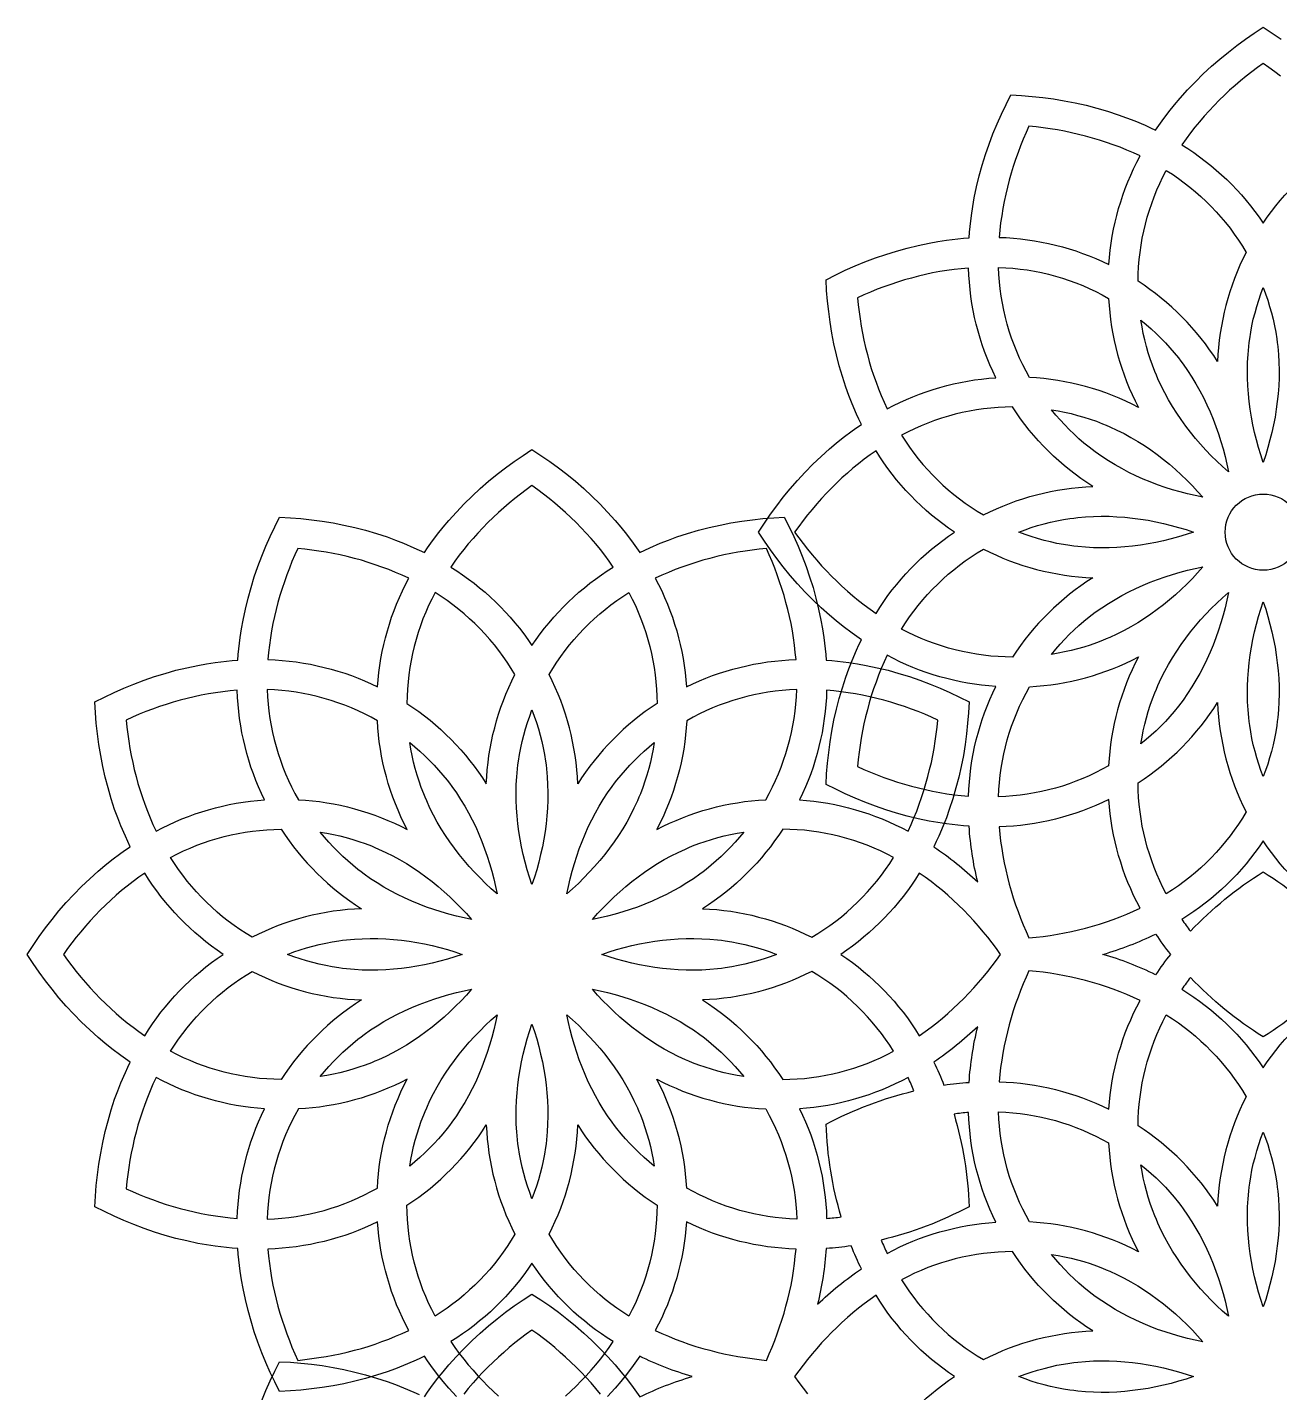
# Model space of a CAD drawing. Extents: x -512 to 1682, y -20 to 2375.
# Drawn here: x -512 to 600, y 1163 to 2375 of the extents above; entities that cross this region are included whole.
import ezdxf

# ---------------------------------------------------------------- set-up
doc = ezdxf.new("R2010")
doc.units = 0
doc.layers.add('LAYER_01', color=7, linetype='CONTINUOUS')

msp = doc.modelspace()

# ---------------------------------------------------------------- linework, layer by layer
at = {"layer": 'LAYER_01'}
for points in [[(-130.8, 1159.8), (-137.4, 1167.2), (-142.5, 1173.2), (-147.4, 1179.3), (-153.4, 1187.3), (-156.4, 1191.5), (-159.2, 1195.6), (-163.8, 1193.4), (-168.4, 1191.3), (-177.6, 1187.4), (-184.9, 1184.6), (-192.3, 1181.9), (-201.7, 1178.8), (-211.3, 1176), (-220.9, 1173.5), (-230.5, 1171.3), (-240.2, 1169.5), (-249.9, 1167.9), (-259.3, 1166.6), (-268.7, 1165.6), (-278.1, 1164.8), (-287.6, 1164.3), (-291.9, 1172.8), (-296, 1181.3), (-299.8, 1190), (-303.4, 1198.8), (-306.9, 1208), (-310.1, 1217.3), (-313, 1226.7), (-315.6, 1236.3), (-318, 1245.9), (-320, 1255.7), (-321.4, 1263.4), (-322.6, 1271.2), (-323.8, 1281.1), (-324.3, 1286.1), (-324.7, 1291.2), (-329.7, 1291.5), (-334.8, 1292), (-344.7, 1293.2), (-352.5, 1294.4), (-360.2, 1295.8), (-369.9, 1297.9), (-379.6, 1300.2), (-389.1, 1302.9), (-398.6, 1305.8), (-407.9, 1309), (-417.1, 1312.4), (-425.9, 1316), (-434.5, 1319.9), (-443.1, 1324), (-451.5, 1328.3), (-451, 1337.7), (-450.3, 1347.2), (-449.3, 1356.6), (-448, 1366), (-446.4, 1375.7), (-444.5, 1385.3), (-442.3, 1395), (-439.9, 1404.6), (-437.1, 1414.1), (-434, 1423.6), (-431.3, 1431), (-428.4, 1438.3), (-424.5, 1447.5), (-422.4, 1452.1), (-420.2, 1456.6), (-424.4, 1459.5), (-428.5, 1462.4), (-436.5, 1468.4), (-442.7, 1473.4), (-448.7, 1478.4), (-456.1, 1485.1), (-463.3, 1491.9), (-470.2, 1499), (-476.9, 1506.3), (-483.4, 1513.7), (-489.6, 1521.3), (-495.4, 1528.8), (-501, 1536.4), (-506.4, 1544.2), (-511.5, 1552.2), (-506.4, 1560.1), (-501, 1568), (-495.4, 1575.6), (-489.6, 1583.1), (-483.4, 1590.7), (-476.9, 1598.1), (-470.2, 1605.4), (-463.3, 1612.4), (-456.1, 1619.3), (-448.7, 1626), (-442.7, 1631), (-436.5, 1635.9), (-428.5, 1642), (-424.4, 1644.9), (-420.2, 1647.7), (-422.4, 1652.3), (-424.5, 1656.9), (-428.4, 1666.1), (-431.3, 1673.4), (-434, 1680.8), (-437.1, 1690.3), (-439.9, 1699.8), (-442.3, 1709.4), (-444.5, 1719), (-446.4, 1728.7), (-448, 1738.4), (-449.3, 1747.8), (-450.3, 1757.2), (-451, 1766.6), (-451.5, 1776.1), (-443.1, 1780.4), (-434.5, 1784.5), (-425.9, 1788.3), (-417.1, 1791.9), (-407.9, 1795.4), (-398.6, 1798.6), (-389.1, 1801.5), (-379.6, 1804.2), (-369.9, 1806.5), (-360.2, 1808.6), (-352.5, 1810), (-344.7, 1811.1), (-334.8, 1812.4), (-329.7, 1812.8), (-324.7, 1813.2), (-324.3, 1818.2), (-323.8, 1823.3), (-322.6, 1833.2), (-321.4, 1841), (-320, 1848.7), (-318, 1858.5), (-315.6, 1868.1), (-313, 1877.7), (-310.1, 1887.1), (-306.9, 1896.4), (-303.4, 1905.6), (-299.8, 1914.4), (-296, 1923), (-291.9, 1931.6), (-287.6, 1940), (-278.1, 1939.6), (-268.7, 1938.8), (-259.3, 1937.8), (-249.9, 1936.5), (-240.2, 1934.9), (-230.5, 1933), (-220.9, 1930.9), (-211.3, 1928.4), (-201.7, 1925.6), (-192.3, 1922.5), (-184.9, 1919.8), (-177.6, 1917), (-168.4, 1913), (-163.8, 1910.9), (-159.2, 1908.8), (-156.4, 1912.9), (-153.4, 1917), (-147.4, 1925), (-142.5, 1931.2), (-137.4, 1937.2), (-130.8, 1944.6), (-123.9, 1951.8), (-116.9, 1958.7), (-109.6, 1965.4), (-102.2, 1971.9), (-94.6, 1978.1), (-87.1, 1983.9), (-79.4, 1989.5), (-71.6, 1994.9), (-63.7, 2000), (-55.7, 1994.9), (-47.9, 1989.5), (-40.2, 1983.9), (-32.8, 1978.1), (-25.2, 1971.9), (-17.8, 1965.4), (-10.5, 1958.7), (-3.4, 1951.8), (3.4, 1944.6), (10.1, 1937.2), (15.2, 1931.2), (20.1, 1925), (26.1, 1917), (29, 1912.9), (31.9, 1908.8), (36.4, 1910.9), (41, 1913), (50.2, 1917), (57.5, 1919.8), (64.9, 1922.5), (74.4, 1925.6), (84, 1928.4), (93.5, 1930.9), (103.2, 1933), (112.8, 1934.9), (122.5, 1936.5), (131.9, 1937.8), (141.3, 1938.8), (150.8, 1939.6), (160.2, 1940), (164.6, 1931.6), (168.6, 1923), (172.5, 1914.4), (176.1, 1905.6), (179.5, 1896.4), (182.7, 1887.1), (185.7, 1877.7), (188.3, 1868.1), (190.7, 1858.5), (192.7, 1848.7), (194.1, 1841), (195.3, 1833.2), (196.5, 1823.3), (197, 1818.2), (197.4, 1813.2), (202.4, 1812.8), (207.4, 1812.4), (217.4, 1811.1), (225.1, 1810), (232.9, 1808.6), (242.6, 1806.5), (252.3, 1804.2), (261.8, 1801.5), (271.3, 1798.6), (280.5, 1795.4), (289.7, 1791.9), (298.5, 1788.3), (307.2, 1784.5), (315.7, 1780.4), (324.2, 1776.1), (323.7, 1766.6), (322.9, 1757.2), (321.9, 1747.8), (320.7, 1738.4), (319.1, 1728.7), (317.2, 1719), (315, 1709.4), (312.5, 1699.8), (309.7, 1690.3), (306.6, 1680.8), (304, 1673.4), (301.1, 1666.1), (297.2, 1656.9), (295.1, 1652.3), (292.9, 1647.7, -0.042269), (331.8, 1616.4, -0.042269), (324.2, 1665.8), (319.1, 1666.2), (314.1, 1666.7), (304.2, 1667.9), (296.4, 1669.1), (288.7, 1670.4), (278.9, 1672.5), (269.3, 1674.8), (259.7, 1677.5), (250.3, 1680.4), (241, 1683.6), (231.8, 1687.1), (223, 1690.7), (214.3, 1694.5), (205.8, 1698.6), (197.3, 1702.9), (197.8, 1712.4), (198.6, 1721.8), (199.6, 1731.2), (200.9, 1740.6), (202.5, 1750.3), (204.3, 1760), (206.5, 1769.6), (209, 1779.2), (211.8, 1788.7), (214.9, 1798.2), (217.6, 1805.6), (220.4, 1812.9), (224.3, 1822.1), (226.4, 1826.7), (228.6, 1831.3), (224.5, 1834.1), (220.4, 1837), (212.3, 1843.1), (206.2, 1848), (200.2, 1853.1), (192.8, 1859.7), (185.6, 1866.6), (178.7, 1873.6), (171.9, 1880.9), (165.5, 1888.3), (159.3, 1895.9), (153.5, 1903.4), (147.9, 1911), (142.5, 1918.9), (137.3, 1926.8), (142.5, 1934.8), (147.9, 1942.6), (153.5, 1950.2), (159.3, 1957.7), (165.5, 1965.3), (171.9, 1972.7), (178.7, 1980), (185.6, 1987.1), (192.8, 1993.9), (200.2, 2000.6), (206.2, 2005.7), (212.3, 2010.6), (220.4, 2016.6), (224.5, 2019.5), (228.6, 2022.4), (226.4, 2026.9), (224.3, 2031.5), (220.4, 2040.7), (217.6, 2048), (214.9, 2055.4), (211.8, 2064.9), (209, 2074.4), (206.5, 2084), (204.3, 2093.7), (202.5, 2103.3), (200.9, 2113), (199.6, 2122.4), (198.6, 2131.8), (197.8, 2141.3), (197.3, 2150.7), (205.8, 2155.1), (214.3, 2159.1), (223, 2163), (231.8, 2166.6), (241, 2170), (250.3, 2173.2), (259.7, 2176.1), (269.3, 2178.8), (278.9, 2181.1), (288.7, 2183.2), (296.4, 2184.6), (304.2, 2185.8), (314.1, 2187), (319.1, 2187.5), (324.2, 2187.8), (324.6, 2192.9), (325, 2197.9), (326.2, 2207.8), (327.4, 2215.6), (328.8, 2223.3), (330.9, 2233.1), (333.2, 2242.8), (335.9, 2252.3), (338.8, 2261.7), (342, 2271), (345.4, 2280.2), (349, 2289), (352.9, 2297.7), (357, 2306.2), (361.3, 2314.7), (370.7, 2314.2), (380.2, 2313.4), (389.6, 2312.4), (399, 2311.1), (408.7, 2309.5), (418.3, 2307.7), (428, 2305.5), (437.6, 2303), (447.1, 2300.2), (456.6, 2297.1), (464, 2294.4), (471.3, 2291.6), (480.5, 2287.7), (485.1, 2285.6), (489.7, 2283.4), (492.5, 2287.5), (495.4, 2291.7), (501.5, 2299.7), (506.4, 2305.8), (511.4, 2311.8), (518.1, 2319.2), (525, 2326.4), (532, 2333.3), (539.3, 2340.1), (546.7, 2346.5), (554.3, 2352.7), (561.8, 2358.5), (569.4, 2364.1), (577.2, 2369.5), (585.2, 2374.7), (593.2, 2369.5), (601, 2364.1)], [(600.4, 2331.2), (595.4, 2335.2), (590.3, 2339), (585.2, 2342.7), (580.1, 2339), (575, 2335.2), (570, 2331.2), (565.1, 2327.2), (560.2, 2323), (555.4, 2318.8), (550.7, 2314.4), (546.1, 2309.9), (541.6, 2305.3), (537.1, 2300.6), (532.8, 2295.8), (528.6, 2290.9), (524.5, 2286), (520.6, 2280.9), (516.7, 2275.7), (513, 2270.4, -0.107534), (585.2, 2200.9, -0.107534), (657.3, 2270.4)], [(-33.9, 1160.3), (-29.2, 1164.6), (-24.6, 1169.1), (-20, 1173.7), (-15.6, 1178.4), (-11.3, 1183.2), (-7.1, 1188.1), (-3, 1193.1), (0.9, 1198.1), (4.8, 1203.3), (8.5, 1208.6, -0.107534), (-63.7, 1278.1, -0.107534), (-135.8, 1208.6), (-132.1, 1203.3), (-128.3, 1198.1), (-124.3, 1193.1), (-120.2, 1188.1), (-116, 1183.2), (-111.7, 1178.4), (-107.3, 1173.7), (-102.8, 1169.1), (-98.2, 1164.6), (-93.5, 1160.3)], [(-159.2, 1159.5), (-156.4, 1163.7), (-153.4, 1167.8), (-147.4, 1175.8), (-142.5, 1181.9), (-137.4, 1187.9), (-130.8, 1195.3), (-123.9, 1202.5), (-116.9, 1209.5), (-109.6, 1216.2), (-102.2, 1222.6), (-94.6, 1228.9), (-87.1, 1234.7), (-79.4, 1240.3), (-71.6, 1245.6), (-63.7, 1250.8), (-55.7, 1245.6), (-47.9, 1240.3), (-40.2, 1234.7), (-32.8, 1228.9), (-25.2, 1222.6), (-17.8, 1216.2), (-10.5, 1209.5), (-3.4, 1202.5), (3.4, 1195.3), (10.1, 1187.9), (15.2, 1181.9), (20.1, 1175.8), (26.1, 1167.8), (29, 1163.7), (31.9, 1159.5, -0.042269), (78.5, 1177.6, -0.042269), (31.9, 1195.6), (29, 1191.5), (26.1, 1187.3), (20.1, 1179.3), (15.2, 1173.2), (10.1, 1167.2), (3.4, 1159.8)], [(241.6, 1105.4, -0.107534), (311.1, 1177.6, -0.107534), (241.6, 1249.7), (236.3, 1246), (231.1, 1242.2), (226.1, 1238.2), (221.1, 1234.1), (216.2, 1229.9), (211.4, 1225.6), (206.7, 1221.2), (202.1, 1216.7), (197.6, 1212.1), (193.3, 1207.4), (189, 1202.6), (184.8, 1197.7), (180.8, 1192.8), (176.9, 1187.8), (173, 1182.7), (169.3, 1177.6), (173, 1172.4), (176.9, 1167.4), (180.8, 1162.4)]]:
    msp.add_lwpolyline(points, format="xyb", dxfattribs=at)
for points in [[(448.2, 2164.2, -0.107534), (475.9, 2260.5), (470, 2263.2), (464.1, 2265.7), (458.1, 2268.2), (452.1, 2270.4), (446, 2272.6), (439.9, 2274.6), (433.7, 2276.4), (427.5, 2278.1), (421.3, 2279.7), (415, 2281.1), (408.8, 2282.4), (402.5, 2283.6), (396.2, 2284.6), (389.9, 2285.6), (383.6, 2286.3), (377.3, 2287), (374.7, 2281.2), (372.2, 2275.4), (369.8, 2269.4), (367.6, 2263.5), (365.4, 2257.4), (363.4, 2251.3), (361.5, 2245.2), (359.8, 2239), (358.2, 2232.8), (356.7, 2226.5), (355.3, 2220.2), (354.1, 2213.9), (353.1, 2207.5), (352.2, 2201.1), (351.5, 2194.7), (350.9, 2188.3, -0.107534)], [(570, 2175, 0.108948), (544.7, 2078.1, 0.108948), (474.2, 2149.3, -0.122559), (499.2, 2247.7, -0.122559)], [(347.9, 2063.8, -0.107534), (323.7, 2161.1), (317.3, 2160.5), (310.9, 2159.8), (304.5, 2158.9), (298.1, 2157.9), (291.8, 2156.7), (285.5, 2155.3), (279.2, 2153.8), (273, 2152.2), (266.8, 2150.5), (260.7, 2148.6), (254.6, 2146.6), (248.5, 2144.4), (242.6, 2142.2), (236.7, 2139.8), (230.8, 2137.3), (225.1, 2134.7), (225.7, 2128.5), (226.5, 2122.2), (227.4, 2115.9), (228.4, 2109.6), (229.6, 2103.3), (230.9, 2097), (232.3, 2090.7), (233.9, 2084.5), (235.6, 2078.3), (237.4, 2072.1), (239.4, 2066), (241.6, 2059.9), (243.8, 2053.9), (246.3, 2047.9), (248.8, 2042), (251.5, 2036.1, -0.107534)], [(448, 2134.2, 0.108948), (474.5, 2037.5, 0.108948), (377.8, 2064, -0.122559), (350.3, 2161.7, -0.122559)], [(434, 1967.3, -0.108948), (362.7, 2037.8, 0.122559), (264.3, 2012.8, 0.122559), (337, 1942, -0.108948)], [(311.1, 1926.8, -0.107534), (241.6, 1999), (236.3, 1995.3), (231.1, 1991.4), (226.1, 1987.5), (221.1, 1983.4), (216.2, 1979.2), (211.4, 1974.9), (206.7, 1970.4), (202.1, 1965.9), (197.6, 1961.3), (193.3, 1956.6), (189, 1951.8), (184.8, 1947), (180.8, 1942), (176.9, 1937), (173, 1931.9), (169.3, 1926.8), (173, 1921.7), (176.9, 1916.6), (180.8, 1911.6), (184.8, 1906.7), (189, 1901.8), (193.3, 1897), (197.6, 1892.3), (202.1, 1887.7), (206.7, 1883.2), (211.4, 1878.8), (216.2, 1874.5), (221.1, 1870.3), (226.1, 1866.2), (231.1, 1862.2), (236.3, 1858.4), (241.6, 1854.7, -0.107534)], [(-135.8, 1895.8, -0.107534), (-63.7, 1826.2, -0.107534), (8.5, 1895.8), (4.8, 1901.1), (0.9, 1906.3), (-3, 1911.3), (-7.1, 1916.3), (-11.3, 1921.2), (-15.6, 1926), (-20, 1930.7), (-24.6, 1935.3), (-29.2, 1939.8), (-33.9, 1944.1), (-38.7, 1948.4), (-43.5, 1952.6), (-48.5, 1956.6), (-53.5, 1960.5), (-58.5, 1964.4), (-63.7, 1968.1), (-68.8, 1964.4), (-73.9, 1960.5), (-78.9, 1956.6), (-83.8, 1952.6), (-88.7, 1948.4), (-93.5, 1944.1), (-98.2, 1939.8), (-102.8, 1935.3), (-107.3, 1930.7), (-111.7, 1926), (-116, 1921.2), (-120.2, 1916.3), (-124.3, 1911.3), (-128.3, 1906.3), (-132.1, 1901.1)], [(-173, 1885.9), (-178.8, 1888.6), (-184.7, 1891.1), (-190.7, 1893.5), (-196.8, 1895.8), (-202.8, 1897.9), (-209, 1899.9), (-215.1, 1901.8), (-221.3, 1903.5), (-227.6, 1905.1), (-233.8, 1906.5), (-240.1, 1907.8), (-246.4, 1909), (-252.7, 1910), (-259, 1910.9), (-265.3, 1911.7), (-271.6, 1912.3), (-274.2, 1906.6), (-276.7, 1900.7), (-279, 1894.8), (-281.3, 1888.8), (-283.4, 1882.8), (-285.4, 1876.7), (-287.3, 1870.6), (-289.1, 1864.4), (-290.7, 1858.2), (-292.2, 1851.9), (-293.5, 1845.6), (-294.7, 1839.3), (-295.8, 1832.9), (-296.7, 1826.5), (-297.4, 1820.1), (-298, 1813.7, -0.107534), (-200.7, 1789.5, -0.107534)], [(170.6, 1813.7), (170, 1820.1), (169.3, 1826.5), (168.4, 1832.9), (167.4, 1839.3), (166.2, 1845.6), (164.8, 1851.9), (163.4, 1858.2), (161.7, 1864.4), (160, 1870.6), (158.1, 1876.7), (156.1, 1882.8), (154, 1888.8), (151.7, 1894.8), (149.3, 1900.7), (146.8, 1906.6), (144.3, 1912.3), (138, 1911.7), (131.7, 1910.9), (125.4, 1910), (119.1, 1909), (112.8, 1907.8), (106.5, 1906.5), (100.2, 1905.1), (94, 1903.5), (87.8, 1901.8), (81.6, 1899.9), (75.5, 1897.9), (69.4, 1895.8), (63.4, 1893.5), (57.4, 1891.1), (51.5, 1888.6), (45.7, 1885.9, -0.107534), (73.4, 1789.5, -0.107534)], [(337, 1911.7, 0.108948), (434, 1886.3, 0.108948), (362.7, 1815.9, -0.122559), (264.3, 1840.8, -0.122559)], [(-104.2, 1703.4, -0.108948), (-78.8, 1800.4, 0.122559), (-149.7, 1873.1, 0.122559), (-174.6, 1774.7, -0.108948)], [(22.3, 1873.1, -0.122559), (47.3, 1774.7, 0.108948), (-23.1, 1703.4, 0.108948), (-48.5, 1800.4, -0.122559)], [(347.9, 1789.8, -0.107534), (251.5, 1817.5), (248.8, 1811.7), (246.3, 1805.7), (243.8, 1799.8), (241.6, 1793.7), (239.4, 1787.7), (237.4, 1781.5), (235.6, 1775.4), (233.9, 1769.1), (232.3, 1762.9), (230.9, 1756.7), (229.6, 1750.4), (228.4, 1744.1), (227.4, 1737.8), (226.5, 1731.5), (225.7, 1725.2), (225.1, 1718.9), (230.8, 1716.3), (236.7, 1713.8), (242.6, 1711.4), (248.5, 1709.2), (254.6, 1707.1), (260.7, 1705), (266.8, 1703.2), (273, 1701.4), (279.2, 1699.8), (285.5, 1698.3), (291.8, 1697), (298.1, 1695.8), (304.5, 1694.7), (310.9, 1693.8), (317.3, 1693.1), (323.7, 1692.5, -0.107534)], [(377.8, 1789.6, 0.108948), (474.5, 1816.1, 0.108948), (448, 1719.5, -0.122559), (350.3, 1691.9, -0.122559)], [(-301, 1689.2, -0.107534), (-325.2, 1786.5), (-331.6, 1785.9), (-338, 1785.2), (-344.4, 1784.3), (-350.7, 1783.2), (-357.1, 1782), (-363.4, 1780.7), (-369.6, 1779.2), (-375.9, 1777.6), (-382.1, 1775.8), (-388.2, 1774), (-394.3, 1772), (-400.3, 1769.8), (-406.3, 1767.6), (-412.2, 1765.2), (-418.1, 1762.7), (-423.8, 1760.1), (-423.2, 1753.8), (-422.4, 1747.5), (-421.5, 1741.2), (-420.5, 1734.9), (-419.3, 1728.6), (-418, 1722.4), (-416.6, 1716.1), (-415, 1709.9), (-413.3, 1703.7), (-411.4, 1697.5), (-409.4, 1691.4), (-407.3, 1685.3), (-405, 1679.2), (-402.6, 1673.3), (-400, 1667.4), (-397.3, 1661.5, -0.107534)], [(-271, 1689.4, -0.108948), (-174.4, 1662.9, -0.108948), (-200.9, 1759.5, 0.122559), (-298.6, 1787.1, 0.122559)], [(47, 1662.9, -0.108948), (143.7, 1689.4, 0.122559), (171.2, 1787.1, 0.122559), (73.6, 1759.5, -0.108948)], [(270, 1661.5), (272.7, 1667.4), (275.3, 1673.3), (277.7, 1679.2), (279.9, 1685.3), (282.1, 1691.4), (284.1, 1697.5), (285.9, 1703.7), (287.6, 1709.9), (289.2, 1716.1), (290.7, 1722.4), (292, 1728.6), (293.1, 1734.9), (294.2, 1741.2), (295.1, 1747.5), (295.8, 1753.8), (296.5, 1760.1), (290.7, 1762.7), (284.9, 1765.2), (279, 1767.6), (273, 1769.8), (266.9, 1772), (260.9, 1774), (254.7, 1775.8), (248.5, 1777.6), (242.3, 1779.2), (236, 1780.7), (229.7, 1782), (223.4, 1783.2), (217, 1784.3), (210.6, 1785.2), (204.2, 1785.9), (197.8, 1786.5, -0.107534), (173.7, 1689.2, -0.107534)], [(474.2, 1704.3, 0.108948), (544.7, 1775.6, 0.108948), (570, 1678.6, -0.122559), (499.2, 1605.9, -0.122559)], [(448.2, 1689.5, -0.107534), (350.9, 1665.3), (351.5, 1658.9), (352.2, 1652.5), (353.1, 1646.1), (354.1, 1639.8), (355.3, 1633.4), (356.7, 1627.1), (358.2, 1620.8), (359.8, 1614.6), (361.5, 1608.4), (363.4, 1602.3), (365.4, 1596.2), (367.6, 1590.2), (369.8, 1584.2), (372.2, 1578.3), (374.7, 1572.4), (377.3, 1566.7), (383.6, 1567.3), (389.9, 1568.1), (396.2, 1569), (402.5, 1570), (408.8, 1571.2), (415, 1572.5), (421.3, 1573.9), (427.5, 1575.5), (433.7, 1577.2), (439.9, 1579.1), (446, 1581.1), (452.1, 1583.2), (458.1, 1585.5), (464.1, 1587.9), (470, 1590.4), (475.9, 1593.2, -0.107534)], [(-286.2, 1663.2, 0.108948), (-214.9, 1592.7, 0.108948), (-311.9, 1567.4, -0.122559), (-384.5, 1638.2, -0.122559)], [(87.6, 1592.7, -0.108948), (184.5, 1567.4, 0.122559), (257.2, 1638.2, 0.122559), (158.8, 1663.2, -0.108948)], [(657.3, 1583.2, -0.107534), (585.2, 1652.8, -0.107534), (513, 1583.2, 0.012569), (520.6, 1572.7, -0.062604), (585.2, 1625.4, -0.062604), (649.8, 1572.7, 0.012569)], [(-337.7, 1552.2, -0.107534), (-407.3, 1624.3), (-412.6, 1620.6), (-417.7, 1616.8), (-422.8, 1612.8), (-427.8, 1608.8), (-432.7, 1604.6), (-437.5, 1600.2), (-442.2, 1595.8), (-446.8, 1591.3), (-451.2, 1586.7), (-455.6, 1582), (-459.9, 1577.2), (-464, 1572.3), (-468.1, 1567.4), (-472, 1562.4), (-475.8, 1557.3), (-479.5, 1552.2), (-475.8, 1547.1), (-472, 1542), (-468.1, 1537), (-464, 1532), (-459.9, 1527.2), (-455.6, 1522.4), (-451.2, 1517.7), (-446.8, 1513.1), (-442.2, 1508.6), (-437.5, 1504.1), (-432.7, 1499.8), (-427.8, 1495.6), (-422.8, 1491.5), (-417.7, 1487.6), (-412.6, 1483.7), (-407.3, 1480, -0.107534)], [(280, 1624.3, -0.107534), (210.4, 1552.2, -0.107534), (280, 1480), (285.2, 1483.7), (290.4, 1487.6), (295.5, 1491.5), (300.5, 1495.6), (305.3, 1499.8), (310.1, 1504.1), (314.8, 1508.6), (319.4, 1513.1), (323.9, 1517.7), (328.3, 1522.4), (332.5, 1527.2), (336.7, 1532), (340.7, 1537), (344.7, 1542), (348.5, 1547.1), (352.2, 1552.2), (348.5, 1557.3), (344.7, 1562.4), (340.7, 1567.4), (336.7, 1572.3), (332.5, 1577.2), (328.3, 1582), (323.9, 1586.7), (319.4, 1591.3), (314.8, 1595.8), (310.1, 1600.2), (305.3, 1604.6), (300.5, 1608.8), (295.5, 1612.8), (290.4, 1616.8), (285.2, 1620.6)], [(502.8, 1552.2, 0.019587), (489.7, 1534.1, 0.042269), (443, 1552.2, 0.042269), (489.7, 1570.2, 0.019587)], [(-311.9, 1537, 0.108948), (-214.9, 1511.7, 0.108948), (-286.2, 1441.2, -0.122559), (-384.5, 1466.2, -0.122559)], [(158.8, 1441.2, 0.122559), (257.2, 1466.2, 0.122559), (184.5, 1537, -0.108948), (87.6, 1511.7, -0.108948)], [(448.2, 1414.9, -0.107534), (475.9, 1511.2), (470, 1513.9), (464.1, 1516.5), (458.1, 1518.9), (452.1, 1521.2), (446, 1523.3), (439.9, 1525.3), (433.7, 1527.2), (427.5, 1528.9), (421.3, 1530.5), (415, 1531.9), (408.8, 1533.2), (402.5, 1534.4), (396.2, 1535.4), (389.9, 1536.3), (383.6, 1537.1), (377.3, 1537.7), (374.7, 1531.9), (372.2, 1526.1), (369.8, 1520.2), (367.6, 1514.2), (365.4, 1508.2), (363.4, 1502.1), (361.5, 1496), (359.8, 1489.8), (358.2, 1483.5), (356.7, 1477.3), (355.3, 1471), (354.1, 1464.6), (353.1, 1458.3), (352.2, 1451.9), (351.5, 1445.5), (350.9, 1439.1, -0.107534)], [(585.2, 1451.6, -0.107534), (657.3, 1521.2, 0.012569), (649.8, 1531.7, -0.062604), (585.2, 1479, -0.062604), (520.6, 1531.7, 0.012569), (513, 1521.2, -0.107534)], [(570, 1425.8, 0.108948), (544.7, 1328.8, 0.108948), (474.2, 1400.1, -0.122559), (499.2, 1498.4, -0.122559)], [(324.2, 1438.6, -0.042269), (331.8, 1488, -0.042269), (292.9, 1456.6, -0.019587), (301.9, 1436.2, -0.019587)], [(-301, 1415.2, -0.107534), (-397.3, 1442.9), (-400, 1437), (-402.6, 1431.1), (-405, 1425.1), (-407.3, 1419.1), (-409.4, 1413), (-411.4, 1406.9), (-413.3, 1400.7), (-415, 1394.5), (-416.6, 1388.3), (-418, 1382), (-419.3, 1375.7), (-420.5, 1369.5), (-421.5, 1363.2), (-422.4, 1356.8), (-423.2, 1350.6), (-423.8, 1344.3), (-418.1, 1341.7), (-412.2, 1339.2), (-406.3, 1336.8), (-400.3, 1334.6), (-394.3, 1332.4), (-388.2, 1330.4), (-382.1, 1328.5), (-375.9, 1326.8), (-369.6, 1325.2), (-363.4, 1323.7), (-357.1, 1322.3), (-350.7, 1321.1), (-344.4, 1320.1), (-338, 1319.2), (-331.6, 1318.5), (-325.2, 1317.9, -0.107534)], [(270, 1442.9, -0.107534), (173.7, 1415.2, -0.107534), (197.8, 1317.9, 0.012569), (210.7, 1319.2, -0.062604), (197.3, 1401.5, -0.062604), (275.3, 1431, 0.012569)], [(-174.4, 1441.5, -0.108948), (-271, 1415, 0.122559), (-298.6, 1317.3, 0.122559), (-200.9, 1344.8, -0.108948)], [(73.6, 1344.8, 0.108948), (47, 1441.5, 0.108948), (143.7, 1415, -0.122559), (171.2, 1317.3, -0.122559)], [(347.9, 1314.6, -0.107534), (323.7, 1411.9, 0.012569), (310.8, 1410.5, -0.062604), (324.2, 1328.3, -0.062604), (246.2, 1298.7, 0.012569), (251.5, 1286.9, -0.107534)], [(448, 1384.9, 0.108948), (474.5, 1288.3, 0.108948), (377.8, 1314.8, -0.122559), (350.3, 1412.5, -0.122559)], [(-174.6, 1329.7, 0.108948), (-104.2, 1400.9, 0.108948), (-78.8, 1304, -0.122559), (-149.7, 1231.3, -0.122559)], [(-48.5, 1304, 0.108948), (-23.1, 1400.9, 0.108948), (47.3, 1329.7, -0.122559), (22.3, 1231.3, -0.122559)], [(-200.7, 1314.9, -0.107534), (-298, 1290.7), (-297.4, 1284.3), (-296.7, 1277.9), (-295.8, 1271.5), (-294.7, 1265.1), (-293.5, 1258.8), (-292.2, 1252.5), (-290.7, 1246.2), (-289.1, 1240), (-287.3, 1233.8), (-285.4, 1227.7), (-283.4, 1221.6), (-281.3, 1215.5), (-279, 1209.6), (-276.7, 1203.7), (-274.2, 1197.8), (-271.6, 1192), (-265.3, 1192.7), (-259, 1193.5), (-252.7, 1194.4), (-246.4, 1195.4), (-240.1, 1196.6), (-233.8, 1197.9), (-227.6, 1199.3), (-221.3, 1200.9), (-215.1, 1202.6), (-209, 1204.4), (-202.8, 1206.4), (-196.8, 1208.6), (-190.7, 1210.8), (-184.7, 1213.3), (-178.8, 1215.8), (-173, 1218.5, -0.107534)], [(73.4, 1314.9, -0.107534), (45.7, 1218.5), (51.5, 1215.8), (57.4, 1213.3), (63.4, 1210.8), (69.4, 1208.6), (75.5, 1206.4), (81.6, 1204.4), (87.8, 1202.6), (94, 1200.9), (100.2, 1199.3), (106.5, 1197.9), (112.8, 1196.6), (119.1, 1195.4), (125.4, 1194.4), (131.7, 1193.5), (138, 1192.7), (144.3, 1192), (146.8, 1197.8), (149.3, 1203.7), (151.7, 1209.6), (154, 1215.5), (156.1, 1221.6), (158.1, 1227.7), (160, 1233.8), (161.7, 1240), (163.4, 1246.2), (164.8, 1252.5), (166.2, 1258.8), (167.4, 1265.1), (168.4, 1271.5), (169.3, 1277.9), (170, 1284.3), (170.6, 1290.7, -0.107534)], [(228.6, 1273.1, -0.019587), (219.6, 1293.6, -0.019587), (197.4, 1291.2, -0.042269), (189.7, 1241.8, -0.042269)], [(434, 1218.1, -0.108948), (362.7, 1288.5, 0.122559), (264.3, 1263.5, 0.122559), (337, 1192.7, -0.108948)]]:
    msp.add_lwpolyline(points, format="xyb", close=True, dxfattribs=at)
for points in [[(585.2, 1988.7), (583, 1995.3), (581, 2001.9), (579.2, 2008.6), (577.5, 2015.3), (576, 2022.1), (574.7, 2028.9), (573.6, 2035.8), (572.7, 2042.7), (572, 2049.6), (571.5, 2056.6), (571.2, 2063.6), (571.1, 2070.5), (571.3, 2077.5), (571.7, 2084.4), (572.3, 2091.4), (572.7, 2094.9), (573.2, 2098.3), (574.1, 2104.1), (575.2, 2109.9), (576.4, 2115.6), (577.9, 2121.3), (579.5, 2127), (581.2, 2132.6), (583.1, 2138.2), (585.2, 2143.8), (587.3, 2138.2), (589.2, 2132.6), (590.9, 2127), (592.5, 2121.3), (593.9, 2115.6), (595.2, 2109.9), (596.3, 2104.1), (597.2, 2098.3), (597.7, 2094.9), (598.1, 2091.4), (598.7, 2084.4), (599.1, 2077.5), (599.3, 2070.5), (599.2, 2063.6), (598.9, 2056.6), (598.4, 2049.6), (597.7, 2042.7), (596.8, 2035.8), (595.7, 2028.9), (594.4, 2022.1), (592.9, 2015.3), (591.2, 2008.6), (589.4, 2001.9), (587.4, 1995.3)], [(554.3, 1980.4), (549.1, 1985), (544, 1989.7), (539.1, 1994.6), (534.3, 1999.6), (529.6, 2004.7), (525.1, 2010), (520.7, 2015.4), (516.4, 2020.9), (512.3, 2026.6), (508.4, 2032.4), (504.7, 2038.2), (501.2, 2044.2), (497.8, 2050.4), (494.7, 2056.6), (491.7, 2062.9), (490.4, 2066.1), (489, 2069.3), (486.9, 2074.8), (485, 2080.4), (483.2, 2086), (481.6, 2091.6), (480.1, 2097.3), (478.8, 2103.1), (477.7, 2108.9), (476.7, 2114.7), (481.3, 2110.9), (485.7, 2107.1), (490.1, 2103.1), (494.3, 2098.9), (498.4, 2094.7), (502.3, 2090.4), (506.2, 2085.9), (509.9, 2081.3), (512, 2078.6), (514.1, 2075.8), (518.1, 2070.1), (521.9, 2064.3), (525.5, 2058.3), (528.9, 2052.2), (532.2, 2046.1), (535.2, 2039.8), (538.1, 2033.4), (540.7, 2027), (543.2, 2020.5), (545.5, 2013.9), (547.6, 2007.3), (549.5, 2000.6), (551.3, 1993.9), (552.9, 1987.2)], [(531.6, 1957.8), (524.8, 1959.2), (518.1, 1960.7), (511.4, 1962.5), (504.7, 1964.4), (498.1, 1966.5), (491.5, 1968.8), (485, 1971.3), (478.6, 1973.9), (472.2, 1976.8), (466, 1979.8), (459.8, 1983.1), (453.7, 1986.5), (447.8, 1990.1), (441.9, 1993.9), (436.2, 1997.9), (433.4, 2000), (430.7, 2002.2), (426.1, 2005.8), (421.6, 2009.7), (417.3, 2013.6), (413.1, 2017.7), (409, 2021.9), (405, 2026.3), (401.1, 2030.7), (397.3, 2035.3), (403.1, 2034.3), (408.9, 2033.2), (414.7, 2031.9), (420.4, 2030.4), (426.1, 2028.8), (431.7, 2027), (437.2, 2025.1), (442.7, 2023), (445.9, 2021.6), (449.1, 2020.3), (455.4, 2017.3), (461.7, 2014.2), (467.8, 2010.8), (473.8, 2007.3), (479.7, 2003.6), (485.4, 1999.7), (491.1, 1995.6), (496.6, 1991.3), (502, 1987), (507.3, 1982.4), (512.4, 1977.7), (517.4, 1972.9), (522.3, 1968), (527, 1962.9)], [(368.2, 1926.8), (373.8, 1928.9), (379.4, 1930.8), (385, 1932.6), (390.7, 1934.1), (396.4, 1935.6), (402.1, 1936.8), (407.9, 1937.9), (413.7, 1938.8), (417.2, 1939.3), (420.6, 1939.7), (427.6, 1940.3), (434.5, 1940.7), (441.5, 1940.9), (448.5, 1940.8), (455.4, 1940.5), (462.4, 1940), (469.3, 1939.3), (476.2, 1938.4), (483.1, 1937.3), (489.9, 1936), (496.7, 1934.5), (503.5, 1932.8), (510.1, 1931), (516.8, 1929), (523.3, 1926.8), (516.8, 1924.6), (510.1, 1922.6), (503.5, 1920.8), (496.7, 1919.1), (489.9, 1917.6), (483.1, 1916.3), (476.2, 1915.2), (469.3, 1914.3), (462.4, 1913.6), (455.4, 1913.1), (448.5, 1912.8), (441.5, 1912.8), (434.5, 1912.9), (427.6, 1913.3), (420.6, 1913.9), (417.2, 1914.3), (413.7, 1914.8), (407.9, 1915.7), (402.1, 1916.8), (396.4, 1918.1), (390.7, 1919.5), (385, 1921.1), (379.4, 1922.8), (373.8, 1924.7)], [(397.3, 1818.3), (401.1, 1822.9), (405, 1827.3), (409, 1831.7), (413.1, 1835.9), (417.3, 1840), (421.6, 1844), (426.1, 1847.8), (430.7, 1851.5), (433.4, 1853.6), (436.2, 1855.7), (441.9, 1859.7), (447.8, 1863.5), (453.7, 1867.1), (459.8, 1870.6), (466, 1873.8), (472.2, 1876.8), (478.6, 1879.7), (485, 1882.4), (491.5, 1884.8), (498.1, 1887.1), (504.7, 1889.2), (511.4, 1891.2), (518.1, 1892.9), (524.8, 1894.5), (531.6, 1895.9), (527, 1890.7), (522.3, 1885.7), (517.4, 1880.7), (512.4, 1875.9), (507.3, 1871.2), (502, 1866.7), (496.6, 1862.3), (491.1, 1858), (485.4, 1854), (479.7, 1850.1), (473.8, 1846.3), (467.8, 1842.8), (461.7, 1839.4), (455.4, 1836.3), (449.1, 1833.4), (445.9, 1832), (442.7, 1830.7), (437.2, 1828.6), (431.7, 1826.6), (426.1, 1824.8), (420.4, 1823.2), (414.7, 1821.8), (408.9, 1820.5), (403.1, 1819.3)], [(554.3, 1873.2), (552.9, 1866.5), (551.3, 1859.7), (549.5, 1853), (547.6, 1846.3), (545.5, 1839.7), (543.2, 1833.1), (540.7, 1826.6), (538.1, 1820.2), (535.2, 1813.8), (532.2, 1807.6), (528.9, 1801.4), (525.5, 1795.3), (521.9, 1789.4), (518.1, 1783.5), (514.1, 1777.8), (512, 1775), (509.9, 1772.3), (506.2, 1767.7), (502.3, 1763.3), (498.4, 1758.9), (494.3, 1754.7), (490.1, 1750.6), (485.7, 1746.6), (481.3, 1742.7), (476.7, 1738.9), (477.7, 1744.8), (478.8, 1750.6), (480.1, 1756.3), (481.6, 1762), (483.2, 1767.7), (485, 1773.3), (486.9, 1778.8), (489, 1784.3), (490.4, 1787.5), (491.7, 1790.7), (494.7, 1797.1), (497.8, 1803.3), (501.2, 1809.4), (504.7, 1815.4), (508.4, 1821.3), (512.3, 1827), (516.4, 1832.7), (520.7, 1838.2), (525.1, 1843.6), (529.6, 1848.9), (534.3, 1854), (539.1, 1859), (544, 1863.9), (549.1, 1868.6)], [(585.2, 1864.9), (587.4, 1858.4), (589.4, 1851.8), (591.2, 1845.1), (592.9, 1838.3), (594.4, 1831.5), (595.7, 1824.7), (596.8, 1817.8), (597.7, 1810.9), (598.4, 1804), (598.9, 1797), (599.2, 1790.1), (599.3, 1783.1), (599.1, 1776.1), (598.7, 1769.2), (598.1, 1762.2), (597.7, 1758.8), (597.2, 1755.3), (596.3, 1749.5), (595.2, 1743.7), (593.9, 1738), (592.5, 1732.3), (590.9, 1726.6), (589.2, 1721), (587.3, 1715.4), (585.2, 1709.9), (583.1, 1715.4), (581.2, 1721), (579.5, 1726.6), (577.9, 1732.3), (576.4, 1738), (575.2, 1743.7), (574.1, 1749.5), (573.2, 1755.3), (572.7, 1758.8), (572.3, 1762.2), (571.7, 1769.2), (571.3, 1776.1), (571.1, 1783.1), (571.2, 1790.1), (571.5, 1797), (572, 1804), (572.7, 1810.9), (573.6, 1817.8), (574.7, 1824.7), (576, 1831.5), (577.5, 1838.3), (579.2, 1845.1), (581, 1851.8), (583, 1858.4)], [(-63.7, 1769.1), (-61.6, 1763.6), (-59.7, 1758), (-57.9, 1752.4), (-56.3, 1746.7), (-54.9, 1741), (-53.7, 1735.3), (-52.6, 1729.5), (-51.7, 1723.7), (-51.2, 1720.2), (-50.8, 1716.8), (-50.2, 1709.8), (-49.8, 1702.9), (-49.6, 1695.9), (-49.7, 1688.9), (-50, 1682), (-50.5, 1675), (-51.2, 1668.1), (-52.1, 1661.2), (-53.2, 1654.3), (-54.5, 1647.5), (-56, 1640.7), (-57.6, 1633.9), (-59.5, 1627.2), (-61.5, 1620.6), (-63.7, 1614.1), (-65.8, 1620.6), (-67.9, 1627.2), (-69.7, 1633.9), (-71.4, 1640.7), (-72.9, 1647.5), (-74.2, 1654.3), (-75.3, 1661.2), (-76.2, 1668.1), (-76.9, 1675), (-77.4, 1682), (-77.7, 1688.9), (-77.7, 1695.9), (-77.6, 1702.9), (-77.2, 1709.8), (-76.6, 1716.8), (-76.2, 1720.2), (-75.7, 1723.7), (-74.8, 1729.5), (-73.7, 1735.3), (-72.4, 1741), (-71, 1746.7), (-69.4, 1752.4), (-67.7, 1758), (-65.7, 1763.6)], [(-172.1, 1740.1), (-167.6, 1736.3), (-163.1, 1732.4), (-158.8, 1728.4), (-154.6, 1724.3), (-150.5, 1720.1), (-146.5, 1715.7), (-142.7, 1711.3), (-139, 1706.7), (-136.9, 1704), (-134.8, 1701.2), (-130.8, 1695.5), (-127, 1689.6), (-123.4, 1683.7), (-119.9, 1677.6), (-116.7, 1671.4), (-113.6, 1665.2), (-110.8, 1658.8), (-108.1, 1652.4), (-105.7, 1645.9), (-103.4, 1639.3), (-101.3, 1632.7), (-99.3, 1626), (-97.6, 1619.3), (-96, 1612.5), (-94.6, 1605.8), (-99.8, 1610.4), (-104.8, 1615.1), (-109.8, 1620), (-114.6, 1625), (-119.3, 1630.1), (-123.8, 1635.4), (-128.2, 1640.8), (-132.4, 1646.3), (-136.5, 1652), (-140.4, 1657.7), (-144.2, 1663.6), (-147.7, 1669.6), (-151.1, 1675.7), (-154.2, 1681.9), (-157.1, 1688.3), (-158.5, 1691.5), (-159.8, 1694.7), (-161.9, 1700.2), (-163.9, 1705.7), (-165.7, 1711.3), (-167.3, 1717), (-168.7, 1722.7), (-170, 1728.5), (-171.2, 1734.2)], [(44.8, 1740.1), (43.8, 1734.2), (42.7, 1728.5), (41.4, 1722.7), (39.9, 1717), (38.3, 1711.3), (36.5, 1705.7), (34.6, 1700.2), (32.5, 1694.7), (31.2, 1691.5), (29.8, 1688.3), (26.8, 1681.9), (23.7, 1675.7), (20.4, 1669.6), (16.8, 1663.6), (13.1, 1657.7), (9.2, 1652), (5.1, 1646.3), (0.9, 1640.8), (-3.5, 1635.4), (-8.1, 1630.1), (-12.8, 1625), (-17.6, 1620), (-22.5, 1615.1), (-27.6, 1610.4), (-32.7, 1605.8), (-31.3, 1612.5), (-29.8, 1619.3), (-28, 1626), (-26.1, 1632.7), (-24, 1639.3), (-21.7, 1645.9), (-19.2, 1652.4), (-16.6, 1658.8), (-13.7, 1665.2), (-10.7, 1671.4), (-7.4, 1677.6), (-4, 1683.7), (-0.4, 1689.6), (3.4, 1695.5), (7.5, 1701.2), (9.5, 1704), (11.7, 1706.7), (15.4, 1711.3), (19.2, 1715.7), (23.2, 1720.1), (27.2, 1724.3), (31.5, 1728.4), (35.8, 1732.4), (40.2, 1736.3)], [(-117.3, 1583.1), (-124, 1584.5), (-130.8, 1586.1), (-137.5, 1587.8), (-144.2, 1589.8), (-150.8, 1591.9), (-157.3, 1594.2), (-163.9, 1596.7), (-170.3, 1599.3), (-176.7, 1602.2), (-182.9, 1605.2), (-189.1, 1608.4), (-195.2, 1611.9), (-201.1, 1615.5), (-206.9, 1619.3), (-212.6, 1623.3), (-215.4, 1625.4), (-218.2, 1627.5), (-222.8, 1631.2), (-227.2, 1635.1), (-231.6, 1639), (-235.8, 1643.1), (-239.9, 1647.3), (-243.9, 1651.7), (-247.8, 1656.1), (-251.6, 1660.7), (-245.7, 1659.7), (-239.9, 1658.6), (-234.2, 1657.3), (-228.5, 1655.8), (-222.8, 1654.2), (-217.2, 1652.4), (-211.7, 1650.5), (-206.2, 1648.4), (-203, 1647), (-199.8, 1645.6), (-193.4, 1642.7), (-187.2, 1639.6), (-181.1, 1636.2), (-175.1, 1632.7), (-169.2, 1629), (-163.4, 1625), (-157.8, 1621), (-152.3, 1616.7), (-146.9, 1612.3), (-141.6, 1607.8), (-136.5, 1603.1), (-131.5, 1598.3), (-126.6, 1593.3), (-121.9, 1588.3)], [(-10.1, 1583.1), (-5.5, 1588.3), (-0.8, 1593.3), (4.1, 1598.3), (9.1, 1603.1), (14.2, 1607.8), (19.5, 1612.3), (24.9, 1616.7), (30.4, 1621), (36.1, 1625), (41.9, 1629), (47.7, 1632.7), (53.7, 1636.2), (59.9, 1639.6), (66.1, 1642.7), (72.4, 1645.6), (75.6, 1647), (78.8, 1648.4), (84.3, 1650.5), (89.9, 1652.4), (95.5, 1654.2), (101.1, 1655.8), (106.8, 1657.3), (112.6, 1658.6), (118.4, 1659.7), (124.2, 1660.7), (120.4, 1656.1), (116.6, 1651.7), (112.6, 1647.3), (108.4, 1643.1), (104.2, 1639), (99.9, 1635.1), (95.4, 1631.2), (90.9, 1627.5), (88.1, 1625.4), (85.3, 1623.3), (79.6, 1619.3), (73.8, 1615.5), (67.8, 1611.9), (61.7, 1608.4), (55.6, 1605.2), (49.3, 1602.2), (42.9, 1599.3), (36.5, 1596.7), (30, 1594.2), (23.4, 1591.9), (16.8, 1589.8), (10.1, 1587.8), (3.4, 1586.1), (-3.3, 1584.5)], [(-125.6, 1552.2), (-132.1, 1550), (-138.7, 1548), (-145.4, 1546.2), (-152.2, 1544.5), (-159, 1543), (-165.8, 1541.7), (-172.7, 1540.6), (-179.6, 1539.7), (-186.5, 1539), (-193.5, 1538.5), (-200.4, 1538.2), (-207.4, 1538.1), (-214.3, 1538.3), (-221.3, 1538.7), (-228.2, 1539.3), (-231.7, 1539.7), (-235.2, 1540.2), (-241, 1541.1), (-246.7, 1542.2), (-252.5, 1543.4), (-258.2, 1544.9), (-263.9, 1546.5), (-269.5, 1548.2), (-275.1, 1550.1), (-280.6, 1552.2), (-275.1, 1554.3), (-269.5, 1556.2), (-263.9, 1557.9), (-258.2, 1559.5), (-252.5, 1560.9), (-246.7, 1562.2), (-241, 1563.3), (-235.2, 1564.2), (-231.7, 1564.7), (-228.2, 1565.1), (-221.3, 1565.7), (-214.3, 1566.1), (-207.4, 1566.3), (-200.4, 1566.2), (-193.5, 1565.9), (-186.5, 1565.4), (-179.6, 1564.7), (-172.7, 1563.8), (-165.8, 1562.7), (-159, 1561.4), (-152.2, 1559.9), (-145.4, 1558.2), (-138.7, 1556.4), (-132.1, 1554.4)], [(153.3, 1552.2), (147.7, 1550.1), (142.2, 1548.2), (136.5, 1546.5), (130.8, 1544.9), (125.1, 1543.4), (119.4, 1542.2), (113.6, 1541.1), (107.8, 1540.2), (104.4, 1539.7), (100.9, 1539.3), (94, 1538.7), (87, 1538.3), (80, 1538.1), (73.1, 1538.2), (66.1, 1538.5), (59.2, 1539), (52.2, 1539.7), (45.3, 1540.6), (38.4, 1541.7), (31.6, 1543), (24.8, 1544.5), (18.1, 1546.2), (11.4, 1548), (4.8, 1550), (-1.8, 1552.2), (4.8, 1554.4), (11.4, 1556.4), (18.1, 1558.2), (24.8, 1559.9), (31.6, 1561.4), (38.4, 1562.7), (45.3, 1563.8), (52.2, 1564.7), (59.2, 1565.4), (66.1, 1565.9), (73.1, 1566.2), (80, 1566.3), (87, 1566.1), (94, 1565.7), (100.9, 1565.1), (104.4, 1564.7), (107.8, 1564.2), (113.6, 1563.3), (119.4, 1562.2), (125.1, 1560.9), (130.8, 1559.5), (136.5, 1557.9), (142.2, 1556.2), (147.7, 1554.3)], [(-117.3, 1521.2), (-121.9, 1516.1), (-126.6, 1511), (-131.5, 1506.1), (-136.5, 1501.3), (-141.6, 1496.6), (-146.9, 1492.1), (-152.3, 1487.7), (-157.8, 1483.4), (-163.4, 1479.3), (-169.2, 1475.4), (-175.1, 1471.7), (-181.1, 1468.2), (-187.2, 1464.8), (-193.4, 1461.7), (-199.8, 1458.7), (-203, 1457.4), (-206.2, 1456), (-211.7, 1453.9), (-217.2, 1452), (-222.8, 1450.2), (-228.5, 1448.6), (-234.2, 1447.1), (-239.9, 1445.8), (-245.7, 1444.7), (-251.6, 1443.7), (-247.8, 1448.3), (-243.9, 1452.7), (-239.9, 1457.1), (-235.8, 1461.3), (-231.6, 1465.4), (-227.2, 1469.3), (-222.8, 1473.2), (-218.2, 1476.9), (-215.4, 1479), (-212.6, 1481.1), (-206.9, 1485.1), (-201.1, 1488.9), (-195.2, 1492.5), (-189.1, 1495.9), (-182.9, 1499.2), (-176.7, 1502.2), (-170.3, 1505.1), (-163.9, 1507.7), (-157.3, 1510.2), (-150.8, 1512.5), (-144.2, 1514.6), (-137.5, 1516.5), (-130.8, 1518.3), (-124, 1519.9)], [(-10.1, 1521.2), (-3.3, 1519.9), (3.4, 1518.3), (10.1, 1516.5), (16.8, 1514.6), (23.4, 1512.5), (30, 1510.2), (36.5, 1507.7), (42.9, 1505.1), (49.3, 1502.2), (55.6, 1499.2), (61.7, 1495.9), (67.8, 1492.5), (73.8, 1488.9), (79.6, 1485.1), (85.3, 1481.1), (88.1, 1479), (90.9, 1476.9), (95.4, 1473.2), (99.9, 1469.3), (104.2, 1465.4), (108.4, 1461.3), (112.6, 1457.1), (116.6, 1452.7), (120.4, 1448.3), (124.2, 1443.7), (118.4, 1444.7), (112.6, 1445.8), (106.8, 1447.1), (101.1, 1448.6), (95.5, 1450.2), (89.9, 1452), (84.3, 1453.9), (78.8, 1456), (75.6, 1457.4), (72.4, 1458.7), (66.1, 1461.7), (59.9, 1464.8), (53.7, 1468.2), (47.7, 1471.7), (41.9, 1475.4), (36.1, 1479.3), (30.4, 1483.4), (24.9, 1487.7), (19.5, 1492.1), (14.2, 1496.6), (9.1, 1501.3), (4.1, 1506.1), (-0.8, 1511), (-5.5, 1516.1)], [(-172.1, 1364.3), (-171.2, 1370.1), (-170, 1375.9), (-168.7, 1381.7), (-167.3, 1387.4), (-165.7, 1393.1), (-163.9, 1398.7), (-161.9, 1404.2), (-159.8, 1409.7), (-158.5, 1412.9), (-157.1, 1416.1), (-154.2, 1422.4), (-151.1, 1428.7), (-147.7, 1434.8), (-144.2, 1440.8), (-140.4, 1446.7), (-136.5, 1452.4), (-132.4, 1458.1), (-128.2, 1463.6), (-123.8, 1469), (-119.3, 1474.3), (-114.6, 1479.4), (-109.8, 1484.4), (-104.8, 1489.3), (-99.8, 1494), (-94.6, 1498.6), (-96, 1491.8), (-97.6, 1485.1), (-99.3, 1478.4), (-101.3, 1471.7), (-103.4, 1465.1), (-105.7, 1458.5), (-108.1, 1452), (-110.8, 1445.6), (-113.6, 1439.2), (-116.7, 1432.9), (-119.9, 1426.8), (-123.4, 1420.7), (-127, 1414.8), (-130.8, 1408.9), (-134.8, 1403.2), (-136.9, 1400.4), (-139, 1397.7), (-142.7, 1393.1), (-146.5, 1388.6), (-150.5, 1384.3), (-154.6, 1380.1), (-158.8, 1376), (-163.1, 1371.9), (-167.6, 1368.1)], [(-63.7, 1335.2), (-65.7, 1340.8), (-67.7, 1346.4), (-69.4, 1352), (-71, 1357.7), (-72.4, 1363.4), (-73.7, 1369.1), (-74.8, 1374.9), (-75.7, 1380.7), (-76.2, 1384.2), (-76.6, 1387.6), (-77.2, 1394.6), (-77.6, 1401.5), (-77.7, 1408.5), (-77.7, 1415.5), (-77.4, 1422.4), (-76.9, 1429.4), (-76.2, 1436.3), (-75.3, 1443.2), (-74.2, 1450.1), (-72.9, 1456.9), (-71.4, 1463.7), (-69.7, 1470.4), (-67.9, 1477.1), (-65.8, 1483.8), (-63.7, 1490.3), (-61.5, 1483.8), (-59.5, 1477.1), (-57.6, 1470.4), (-56, 1463.7), (-54.5, 1456.9), (-53.2, 1450.1), (-52.1, 1443.2), (-51.2, 1436.3), (-50.5, 1429.4), (-50, 1422.4), (-49.7, 1415.5), (-49.6, 1408.5), (-49.8, 1401.5), (-50.2, 1394.6), (-50.8, 1387.6), (-51.2, 1384.2), (-51.7, 1380.7), (-52.6, 1374.9), (-53.7, 1369.1), (-54.9, 1363.4), (-56.3, 1357.7), (-57.9, 1352), (-59.7, 1346.4), (-61.6, 1340.8)], [(-32.7, 1498.6), (-27.6, 1494), (-22.5, 1489.3), (-17.6, 1484.4), (-12.8, 1479.4), (-8.1, 1474.3), (-3.5, 1469), (0.9, 1463.6), (5.1, 1458.1), (9.2, 1452.4), (13.1, 1446.7), (16.8, 1440.8), (20.4, 1434.8), (23.7, 1428.7), (26.8, 1422.4), (29.8, 1416.1), (31.2, 1412.9), (32.5, 1409.7), (34.6, 1404.2), (36.5, 1398.7), (38.3, 1393.1), (39.9, 1387.4), (41.4, 1381.7), (42.7, 1375.9), (43.8, 1370.1), (44.8, 1364.3), (40.2, 1368.1), (35.8, 1371.9), (31.5, 1376), (27.2, 1380.1), (23.2, 1384.3), (19.2, 1388.6), (15.4, 1393.1), (11.7, 1397.7), (9.5, 1400.4), (7.5, 1403.2), (3.4, 1408.9), (-0.4, 1414.8), (-4, 1420.7), (-7.4, 1426.8), (-10.7, 1432.9), (-13.7, 1439.2), (-16.6, 1445.6), (-19.2, 1452), (-21.7, 1458.5), (-24, 1465.1), (-26.1, 1471.7), (-28, 1478.4), (-29.8, 1485.1), (-31.3, 1491.8)], [(585.2, 1239.5), (583, 1246), (581, 1252.6), (579.2, 1259.3), (577.5, 1266.1), (576, 1272.8), (574.7, 1279.7), (573.6, 1286.6), (572.7, 1293.5), (572, 1300.4), (571.5, 1307.3), (571.2, 1314.3), (571.1, 1321.3), (571.3, 1328.2), (571.7, 1335.2), (572.3, 1342.1), (572.7, 1345.6), (573.2, 1349.1), (574.1, 1354.9), (575.2, 1360.6), (576.4, 1366.4), (577.9, 1372.1), (579.5, 1377.8), (581.2, 1383.4), (583.1, 1389), (585.2, 1394.5), (587.3, 1389), (589.2, 1383.4), (590.9, 1377.8), (592.5, 1372.1), (593.9, 1366.4), (595.2, 1360.6), (596.3, 1354.9), (597.2, 1349.1), (597.7, 1345.6), (598.1, 1342.1), (598.7, 1335.2), (599.1, 1328.2), (599.3, 1321.3), (599.2, 1314.3), (598.9, 1307.3), (598.4, 1300.4), (597.7, 1293.5), (596.8, 1286.6), (595.7, 1279.7), (594.4, 1272.8), (592.9, 1266.1), (591.2, 1259.3), (589.4, 1252.6), (587.4, 1246)], [(554.3, 1231.2), (549.1, 1235.7), (544, 1240.5), (539.1, 1245.3), (534.3, 1250.3), (529.6, 1255.5), (525.1, 1260.8), (520.7, 1266.2), (516.4, 1271.7), (512.3, 1277.3), (508.4, 1283.1), (504.7, 1289), (501.2, 1295), (497.8, 1301.1), (494.7, 1307.3), (491.7, 1313.6), (490.4, 1316.9), (489, 1320.1), (486.9, 1325.6), (485, 1331.1), (483.2, 1336.7), (481.6, 1342.4), (480.1, 1348.1), (478.8, 1353.8), (477.7, 1359.6), (476.7, 1365.5), (481.3, 1361.7), (485.7, 1357.8), (490.1, 1353.8), (494.3, 1349.7), (498.4, 1345.5), (502.3, 1341.1), (506.2, 1336.7), (509.9, 1332.1), (512, 1329.3), (514.1, 1326.5), (518.1, 1320.8), (521.9, 1315), (525.5, 1309.1), (528.9, 1303), (532.2, 1296.8), (535.2, 1290.5), (538.1, 1284.2), (540.7, 1277.7), (543.2, 1271.2), (545.5, 1264.7), (547.6, 1258), (549.5, 1251.4), (551.3, 1244.7), (552.9, 1237.9)], [(531.6, 1208.5), (524.8, 1209.9), (518.1, 1211.5), (511.4, 1213.2), (504.7, 1215.1), (498.1, 1217.3), (491.5, 1219.5), (485, 1222), (478.6, 1224.7), (472.2, 1227.5), (466, 1230.6), (459.8, 1233.8), (453.7, 1237.2), (447.8, 1240.9), (441.9, 1244.7), (436.2, 1248.7), (433.4, 1250.8), (430.7, 1252.9), (426.1, 1256.6), (421.6, 1260.4), (417.3, 1264.4), (413.1, 1268.5), (409, 1272.7), (405, 1277), (401.1, 1281.5), (397.3, 1286), (403.1, 1285.1), (408.9, 1283.9), (414.7, 1282.6), (420.4, 1281.2), (426.1, 1279.6), (431.7, 1277.8), (437.2, 1275.8), (442.7, 1273.7), (445.9, 1272.4), (449.1, 1271), (455.4, 1268.1), (461.7, 1264.9), (467.8, 1261.6), (473.8, 1258.1), (479.7, 1254.3), (485.4, 1250.4), (491.1, 1246.3), (496.6, 1242.1), (502, 1237.7), (507.3, 1233.2), (512.4, 1228.5), (517.4, 1223.7), (522.3, 1218.7), (527, 1213.7)], [(368.2, 1177.6), (373.8, 1179.6), (379.4, 1181.5), (385, 1183.3), (390.7, 1184.9), (396.4, 1186.3), (402.1, 1187.6), (407.9, 1188.7), (413.7, 1189.6), (417.2, 1190.1), (420.6, 1190.5), (427.6, 1191.1), (434.5, 1191.5), (441.5, 1191.6), (448.5, 1191.6), (455.4, 1191.3), (462.4, 1190.8), (469.3, 1190.1), (476.2, 1189.2), (483.1, 1188), (489.9, 1186.7), (496.7, 1185.3), (503.5, 1183.6), (510.1, 1181.8), (516.8, 1179.7), (523.3, 1177.6), (516.8, 1175.4), (510.1, 1173.4), (503.5, 1171.5), (496.7, 1169.9), (489.9, 1168.4), (483.1, 1167.1), (476.2, 1166), (469.3, 1165.1), (462.4, 1164.4), (455.4, 1163.9), (448.5, 1163.6), (441.5, 1163.5), (434.5, 1163.7), (427.6, 1164.1), (420.6, 1164.7), (417.2, 1165.1), (413.7, 1165.5), (407.9, 1166.5), (402.1, 1167.6), (396.4, 1168.8), (390.7, 1170.2), (385, 1171.8), (379.4, 1173.6), (373.8, 1175.5)]]:
    msp.add_lwpolyline(points, close=True, dxfattribs=at)
for points in [[(-3, 1162.1), (-7.1, 1167.1), (-11.3, 1172), (-15.6, 1176.7), (-20, 1181.4), (-24.6, 1186), (-29.2, 1190.5), (-33.9, 1194.9), (-38.7, 1199.1), (-43.5, 1203.3), (-48.5, 1207.4), (-53.5, 1211.3), (-58.5, 1215.1), (-63.7, 1218.8), (-68.8, 1215.1), (-73.9, 1211.3), (-78.9, 1207.4), (-83.8, 1203.3), (-88.7, 1199.1), (-93.5, 1194.9), (-98.2, 1190.5), (-102.8, 1186), (-107.3, 1181.4), (-111.7, 1176.7), (-116, 1172), (-120.2, 1167.1), (-124.3, 1162.1)], [(-303.4, 1156.3), (-299.8, 1165.1), (-296, 1173.8), (-291.9, 1182.3), (-287.6, 1190.8), (-278.1, 1190.3), (-268.7, 1189.6), (-259.3, 1188.5), (-249.9, 1187.3), (-240.2, 1185.7), (-230.5, 1183.8), (-220.9, 1181.6), (-211.3, 1179.1), (-201.7, 1176.3), (-192.3, 1173.2), (-184.9, 1170.6), (-177.6, 1167.7), (-168.4, 1163.8), (-163.8, 1161.7)]]:
    msp.add_lwpolyline(points, dxfattribs=at)
msp.add_circle((585.2, 1926.8), 33.8, dxfattribs=at)

doc.saveas('drawing.dxf')
